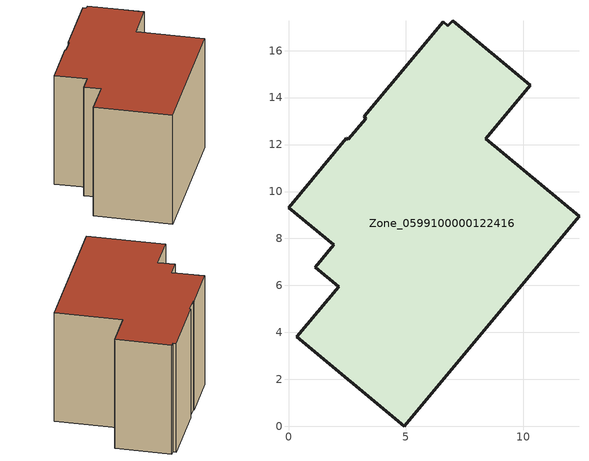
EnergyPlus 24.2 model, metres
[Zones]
Zone_0599100000122416
 floor ground (C_G): 3.29,13.1 3.23,13.2 6.59,17.22 6.78,17.05 7,17.28 10.29,14.53 8.39,12.25 12.37,8.94 4.94,0 0.35,3.81 2.13,5.95 1.14,6.78 1.93,7.74 0,9.31 2.47,12.28 2.54,12.23 z0
 wall outside (C_F): 4.94,0 12.37,8.94 8.39,12.25 10.29,14.53 7,17.28 6.78,17.05 6.59,17.22 3.23,13.2 3.29,13.1 2.54,12.23 2.47,12.28 0,9.31 1.93,7.74 1.14,6.78 2.13,5.95 0.35,3.81 4.94,0 z0:9.21
 roof outside (C_R): 3.23,13.2 3.29,13.1 2.54,12.23 2.47,12.28 0,9.31 1.93,7.74 1.14,6.78 2.13,5.95 0.35,3.81 4.94,0 12.37,8.94 8.39,12.25 10.29,14.53 7,17.28 6.78,17.05 6.59,17.22 z9.21
[BUILDING]
Pand.0599100000122416: North Axis=0; Terrain=City; Loads Convergence Tolerance Value=0.04; Temperature Convergence Tolerance Value=0.4; Solar Distribution=FullExterior; Maximum Number of Warmup Days=25; Minimum Number of Warmup Days=1
[Site:Location]
Rotterdam.The.Hague.AP_ZH_NLD Design_Conditions: Latitude=51.96; Longitude=4.45; Time Zone=1; Elevation=-4.5
[SITE:GROUNDTEMPERATURE:BUILDINGSURFACE]
18, 18, 18, 18, 18, 18, 18, 18, 18, 18, 18, 18
[MATERIAL] Thermal Absorptance=0.9; Solar Absorptance=0.7; Visible Absorptance=0.7
Name | Roughness | Thickness | Conductivity | Density | Specific Heat
G.TC.1946 | MediumSmooth | 0.15 | 1 | 540 | 1210
F.TC.1946 | Rough | 0.3 | 0.857143 | 1920 | 840
R.TC.1946 | MediumRough | 0.2 | 0.909091 | 1500 | 1000
[CONSTRUCTION]
C_G: G.TC.1946
C_F: F.TC.1946
C_R: R.TC.1946
[ZONE]
Zone_0599100000122416: Type=1; Multiplier=1; Ceiling Height=Autocalculate; Volume=Autocalculate; Floor Area=autocalculate; Part of Total Floor Area=Yes
[ZONEINFILTRATION:DESIGNFLOWRATE]
Infil_Zone_0599100000122416: Zone or ZoneList or Space or SpaceList=Zone_0599100000122416; Schedule=AlwaysOn; Design Flow Rate Calculation Method=Flow/Area; Flow Rate per Floor Area=0.003; Constant Term Coefficient=1; Temperature Term Coefficient=0; Velocity Term Coefficient=0; Velocity Squared Term Coefficient=0
[HVACTEMPLATE:ZONE:IDEALLOADSAIRSYSTEM]
Zone_0599100000122416: Maximum Heating Supply Air Temperature=50; Minimum Cooling Supply Air Temperature=13; Maximum Heating Supply Air Humidity Ratio=0.0156; Minimum Cooling Supply Air Humidity Ratio=0.0077; Heating Limit=NoLimit; Cooling Limit=NoLimit; Dehumidification Control Type=ConstantSensibleHeatRatio; Cooling Sensible Heat Ratio=0.7; Dehumidification Setpoint=60; Humidification Control Type=None; Humidification Setpoint=30; Outdoor Air Method=None; Outdoor Air Flow Rate per Person=0.00944; Outdoor Air Flow Rate per Zone Floor Area=0; Outdoor Air Flow Rate per Zone=0; Demand Controlled Ventilation Type=None; Outdoor Air Economizer Type=NoEconomizer; Heat Recovery Type=None; Sensible Heat Recovery Effectiveness=0.7; Latent Heat Recovery Effectiveness=0.65
[ZONECONTROL:THERMOSTAT]
ThermostatControl_Zone_0599100000122416: Zone or ZoneList=Zone_0599100000122416; Control Type Schedule=DualSetpointControlType; Control 1=Thermostat_Zone_0599100000122416; Temperature Difference Between Cutout And Setpoint=0
[THERMOSTATSETPOINT:DUALSETPOINT]
Thermostat_Zone_0599100000122416: Heating Setpoint Temperature Schedule=HeatingSetpoint_Zone_0599100000122416; Cooling Setpoint Temperature Schedule=CoolingSetpoint_Zone_0599100000122416
[SCHEDULE:COMPACT]
HeatingSetpoint_Zone_0599100000122416: Through: 12/31, For: AllDays, Until: 24:00, 21
CoolingSetpoint_Zone_0599100000122416: Through: 12/31, For: AllDays, Until: 24:00, 24
DualSetpointControlType: Through: 12/31, For: AllDays, Until: 24:00, 4
AlwaysOn: Through: 12/31, For: AllDays, Until: 24:00, 1
